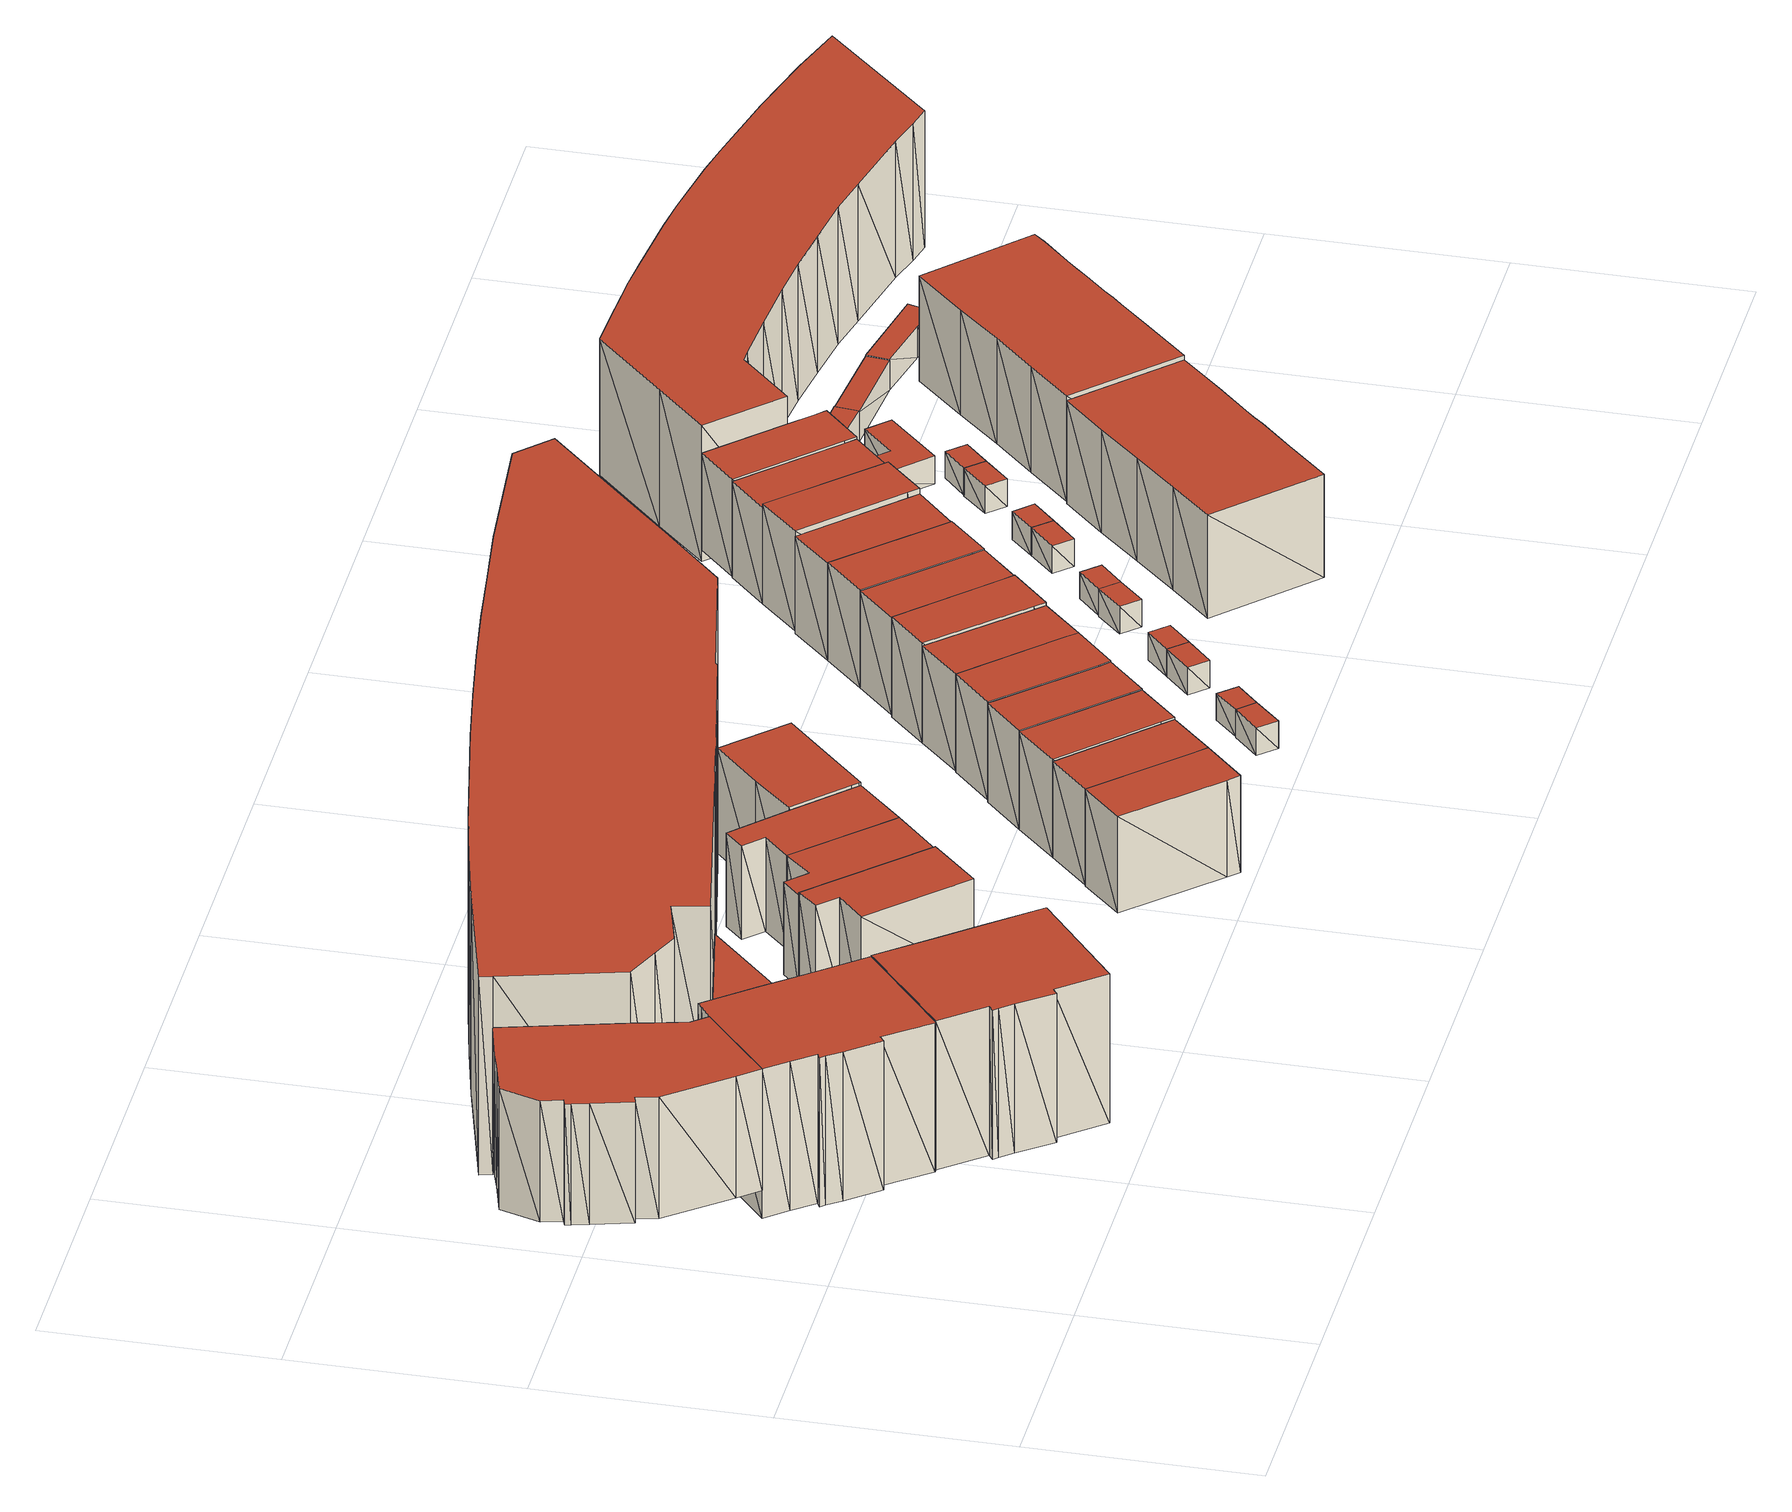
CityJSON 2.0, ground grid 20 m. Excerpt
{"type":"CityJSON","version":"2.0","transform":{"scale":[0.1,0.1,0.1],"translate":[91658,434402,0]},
"CityObjects":{
"building1":{"type":"Building","attributes":{"+height_valid":1,"+groundHeight":3.54,"measuredHeight":14.93,"+org_bicycle_parking_spaces":10,"+total_area":704,"+min_bicycle_parking_spaces":0,"yearOfConstruction":1982,"+residential_function":8,"+minbicycleparkingunits":21.6},"geometry":[{"type":"MultiSurface","lod":"1.2","boundaries":[[[0,1,2,3,4,5,6,7,8,9,10,11,12,13,14,15,16,17,18]],[[19,20,21,22,23,24,25,26,27,28,29,30,31,32,33,34,35,36,37]],[[0,20,19]],[[0,1,20]],[[1,21,20]],[[1,2,21]],[[2,22,21]],[[2,3,22]],[[3,23,22]],[[3,4,23]],[[4,24,23]],[[4,5,24]],[[5,25,24]],[[5,6,25]],[[6,26,25]],[[6,7,26]],[[7,27,26]],[[7,8,27]],[[8,28,27]],[[8,9,28]],[[9,29,28]],[[9,10,29]],[[10,30,29]],[[10,11,30]],[[11,31,30]],[[11,12,31]],[[12,32,31]],[[12,13,32]],[[13,33,32]],[[13,14,33]],[[14,34,33]],[[14,15,34]],[[15,35,34]],[[15,16,35]],[[16,36,35]],[[16,17,36]],[[17,37,36]],[[17,18,37]],[[18,19,37]],[[18,0,19]]],"semantics":{"surfaces":[{"type":"GroundSurface"},{"type":"RoofSurface"},{"type":"WallSurface"}],"values":[0,1,2,2,2,2,2,2,2,2,2,2,2,2,2,2,2,2,2,2,2,2,2,2,2,2,2,2,2,2,2,2,2,2,2,2,2,2,2,2]}}]},
"building2":{"type":"Building","attributes":{"+height_valid":1,"+groundHeight":0.93,"measuredHeight":14.94,"+org_bicycle_parking_spaces":4,"+total_area":564,"+min_bicycle_parking_spaces":0,"yearOfConstruction":1982,"+residential_function":8,"+minbicycleparkingunits":3.2},"geometry":[{"type":"MultiSurface","lod":"1.2","boundaries":[[[38,39,40,41,42,43,44,45,46,47,48,49,50,51,52,53]],[[54,55,56,57,58,59,60,61,62,63,64,23,22,65,66,67]],[[38,55,54]],[[38,39,55]],[[39,56,55]],[[39,40,56]],[[40,57,56]],[[40,41,57]],[[41,58,57]],[[41,42,58]],[[42,59,58]],[[42,43,59]],[[43,60,59]],[[43,44,60]],[[44,61,60]],[[44,45,61]],[[45,62,61]],[[45,46,62]],[[46,63,62]],[[46,47,63]],[[47,64,63]],[[47,48,64]],[[48,23,64]],[[48,49,23]],[[49,22,23]],[[49,50,22]],[[50,65,22]],[[50,51,65]],[[51,66,65]],[[51,52,66]],[[52,67,66]],[[52,53,67]],[[53,54,67]],[[53,38,54]]],"semantics":{"surfaces":[{"type":"GroundSurface"},{"type":"RoofSurface"},{"type":"WallSurface"}],"values":[0,1,2,2,2,2,2,2,2,2,2,2,2,2,2,2,2,2,2,2,2,2,2,2,2,2,2,2,2,2,2,2,2,2]}}]},
"building3":{"type":"Building","attributes":{"+height_valid":1,"+groundHeight":0.96,"measuredHeight":14.96,"+org_bicycle_parking_spaces":10,"+total_area":564,"+min_bicycle_parking_spaces":0,"yearOfConstruction":1982,"+residential_function":8,"+minbicycleparkingunits":3.2},"geometry":[{"type":"MultiSurface","lod":"1.2","boundaries":[[[68,69,70,71,72,73,74,75,76,77,78,79,80]],[[81,82,83,84,85,86,87,88,89,90,91,92,93]],[[68,82,81]],[[68,69,82]],[[69,83,82]],[[69,70,83]],[[70,84,83]],[[70,71,84]],[[71,85,84]],[[71,72,85]],[[72,86,85]],[[72,73,86]],[[73,87,86]],[[73,74,87]],[[74,88,87]],[[74,75,88]],[[75,89,88]],[[75,76,89]],[[76,90,89]],[[76,77,90]],[[77,91,90]],[[77,78,91]],[[78,92,91]],[[78,79,92]],[[79,93,92]],[[79,80,93]],[[80,81,93]],[[80,68,81]]],"semantics":{"surfaces":[{"type":"GroundSurface"},{"type":"RoofSurface"},{"type":"WallSurface"}],"values":[0,1,2,2,2,2,2,2,2,2,2,2,2,2,2,2,2,2,2,2,2,2,2,2,2,2,2,2]}}]},
"building4":{"type":"Building","attributes":{"+height_valid":1,"+groundHeight":0.9,"measuredHeight":5.6,"+org_bicycle_parking_spaces":10,"+total_area":0,"+min_bicycle_parking_spaces":0,"yearOfConstruction":2008,"+residential_function":0},"geometry":[{"type":"MultiSurface","lod":"1.2","boundaries":[[[94,95,96,97,98]],[[99,100,101,102,103]],[[94,100,99]],[[94,95,100]],[[95,101,100]],[[95,96,101]],[[96,102,101]],[[96,97,102]],[[97,103,102]],[[97,98,103]],[[98,99,103]],[[98,94,99]]],"semantics":{"surfaces":[{"type":"GroundSurface"},{"type":"RoofSurface"},{"type":"WallSurface"}],"values":[0,1,2,2,2,2,2,2,2,2,2,2]}}]},
"building5":{"type":"Building","attributes":{"+height_valid":1,"+groundHeight":2.75,"measuredHeight":11.85,"+org_bicycle_parking_spaces":9,"+total_area":115,"+min_bicycle_parking_spaces":0,"yearOfConstruction":2008,"+residential_function":1},"geometry":[{"type":"MultiSurface","lod":"1.2","boundaries":[[[104,105,106,107,108,109]],[[110,111,112,113,114,115]],[[104,111,110]],[[104,105,111]],[[105,112,111]],[[105,106,112]],[[106,113,112]],[[106,107,113]],[[107,114,113]],[[107,108,114]],[[108,115,114]],[[108,109,115]],[[109,110,115]],[[109,104,110]]],"semantics":{"surfaces":[{"type":"GroundSurface"},{"type":"RoofSurface"},{"type":"WallSurface"}],"values":[0,1,2,2,2,2,2,2,2,2,2,2,2,2]}}]},
"building6":{"type":"Building","attributes":{"+height_valid":1,"+groundHeight":2.87,"measuredHeight":11.57,"+org_bicycle_parking_spaces":9,"+total_area":106,"+min_bicycle_parking_spaces":0,"yearOfConstruction":2008,"+residential_function":1},"geometry":[{"type":"MultiSurface","lod":"1.2","boundaries":[[[116,117,118,119,120,121]],[[122,123,124,125,126,127]],[[116,123,122]],[[116,117,123]],[[117,124,123]],[[117,118,124]],[[118,125,124]],[[118,119,125]],[[119,126,125]],[[119,120,126]],[[120,127,126]],[[120,121,127]],[[121,122,127]],[[121,116,122]]],"semantics":{"surfaces":[{"type":"GroundSurface"},{"type":"RoofSurface"},{"type":"WallSurface"}],"values":[0,1,2,2,2,2,2,2,2,2,2,2,2,2]}}]},
"building7":{"type":"Building","attributes":{"+height_valid":1,"+groundHeight":2.76,"measuredHeight":11.57,"+org_bicycle_parking_spaces":7,"+total_area":106,"+min_bicycle_parking_spaces":0,"yearOfConstruction":2008,"+residential_function":1},"geometry":[{"type":"MultiSurface","lod":"1.2","boundaries":[[[128,129,130,131,132,133,134,135,136]],[[137,138,139,140,123,122,141,142,143]],[[128,138,137]],[[128,129,138]],[[129,139,138]],[[129,130,139]],[[130,140,139]],[[130,131,140]],[[131,123,140]],[[131,132,123]],[[132,122,123]],[[132,133,122]],[[133,141,122]],[[133,134,141]],[[134,142,141]],[[134,135,142]],[[135,143,142]],[[135,136,143]],[[136,137,143]],[[136,128,137]]],"semantics":{"surfaces":[{"type":"GroundSurface"},{"type":"RoofSurface"},{"type":"WallSurface"}],"values":[0,1,2,2,2,2,2,2,2,2,2,2,2,2,2,2,2,2,2,2]}}]},
"building8":{"type":"Building","attributes":{"+height_valid":1,"+groundHeight":1.06,"measuredHeight":19.67,"+org_bicycle_parking_spaces":7,"+total_area":3795,"+min_bicycle_parking_spaces":0,"yearOfConstruction":2008,"+residential_function":41,"+minbicycleparkingunits":168.2},"geometry":[{"type":"MultiSurface","lod":"1.2","boundaries":[[[144,145,146,147,148,149,150,151,152,153,154,155,156,157,158,159,160,161,162,163,164,165,166,167,168,169,170,171,172,173]],[[174,175,176,177,178,179,180,181,182,183,184,185,186,187,188,189,190,191,192,193,194,195,196,197,198,199,200,201,202,203]],[[144,175,174]],[[144,145,175]],[[145,176,175]],[[145,146,176]],[[146,177,176]],[[146,147,177]],[[147,178,177]],[[147,148,178]],[[148,179,178]],[[148,149,179]],[[149,180,179]],[[149,150,180]],[[150,181,180]],[[150,151,181]],[[151,182,181]],[[151,152,182]],[[152,183,182]],[[152,153,183]],[[153,184,183]],[[153,154,184]],[[154,185,184]],[[154,155,185]],[[155,186,185]],[[155,156,186]],[[156,187,186]],[[156,157,187]],[[157,188,187]],[[157,158,188]],[[158,189,188]],[[158,159,189]],[[159,190,189]],[[159,160,190]],[[160,191,190]],[[160,161,191]],[[161,192,191]],[[161,162,192]],[[162,193,192]],[[162,163,193]],[[163,194,193]],[[163,164,194]],[[164,195,194]],[[164,165,195]],[[165,196,195]],[[165,166,196]],[[166,197,196]],[[166,167,197]],[[167,198,197]],[[167,168,198]],[[168,199,198]],[[168,169,199]],[[169,200,199]],[[169,170,200]],[[170,201,200]],[[170,171,201]],[[171,202,201]],[[171,172,202]],[[172,203,202]],[[172,173,203]],[[173,174,203]],[[173,144,174]]],"semantics":{"surfaces":[{"type":"GroundSurface"},{"type":"RoofSurface"},{"type":"WallSurface"}],"values":[0,1,2,2,2,2,2,2,2,2,2,2,2,2,2,2,2,2,2,2,2,2,2,2,2,2,2,2,2,2,2,2,2,2,2,2,2,2,2,2,2,2,2,2,2,2,2,2,2,2,2,2,2,2,2,2,2,2,2,2,2,2]}}]},
"building9":{"type":"Building","attributes":{"+height_valid":1,"+groundHeight":2.16,"measuredHeight":11.34,"+org_bicycle_parking_spaces":9,"+total_area":167,"+min_bicycle_parking_spaces":0,"yearOfConstruction":1916,"+residential_function":1},"geometry":[{"type":"MultiSurface","lod":"1.2","boundaries":[[[204,205,206,207,208,209]],[[210,211,212,213,214,215]],[[204,211,210]],[[204,205,211]],[[205,212,211]],[[205,206,212]],[[206,213,212]],[[206,207,213]],[[207,214,213]],[[207,208,214]],[[208,215,214]],[[208,209,215]],[[209,210,215]],[[209,204,210]]],"semantics":{"surfaces":[{"type":"GroundSurface"},{"type":"RoofSurface"},{"type":"WallSurface"}],"values":[0,1,2,2,2,2,2,2,2,2,2,2,2,2]}}]},
"building10":{"type":"Building","attributes":{"+height_valid":1,"+groundHeight":2.02,"measuredHeight":11.88,"+org_bicycle_parking_spaces":0,"+total_area":1233,"+min_bicycle_parking_spaces":0,"yearOfConstruction":2008,"+residential_function":1,"+minbicycleparkingunits":10},"geometry":[{"type":"MultiSurface","lod":"1.2","boundaries":[[[216,217,218,219,220,221,222,223]],[[224,225,226,227,228,229,230,231]],[[216,225,224]],[[216,217,225]],[[217,226,225]],[[217,218,226]],[[218,227,226]],[[218,219,227]],[[219,228,227]],[[219,220,228]],[[220,229,228]],[[220,221,229]],[[221,230,229]],[[221,222,230]],[[222,231,230]],[[222,223,231]],[[223,224,231]],[[223,216,224]]],"semantics":{"surfaces":[{"type":"GroundSurface"},{"type":"RoofSurface"},{"type":"WallSurface"}],"values":[0,1,2,2,2,2,2,2,2,2,2,2,2,2,2,2,2,2]}}]},
"building11":{"type":"Building","attributes":{"+height_valid":1,"+groundHeight":2.26,"measuredHeight":11.34,"+org_bicycle_parking_spaces":2,"+total_area":167,"+min_bicycle_parking_spaces":0,"yearOfConstruction":1916,"+residential_function":1},"geometry":[{"type":"MultiSurface","lod":"1.2","boundaries":[[[232,233,234,235,236,237]],[[211,238,239,240,213,212]],[[232,238,211]],[[232,233,238]],[[233,239,238]],[[233,234,239]],[[234,240,239]],[[234,235,240]],[[235,213,240]],[[235,236,213]],[[236,212,213]],[[236,237,212]],[[237,211,212]],[[237,232,211]]],"semantics":{"surfaces":[{"type":"GroundSurface"},{"type":"RoofSurface"},{"type":"WallSurface"}],"values":[0,1,2,2,2,2,2,2,2,2,2,2,2,2]}}]},
"building12":{"type":"Building","attributes":{"+height_valid":1,"+groundHeight":2.33,"measuredHeight":11.54,"+org_bicycle_parking_spaces":4,"+total_area":181,"+min_bicycle_parking_spaces":0,"yearOfConstruction":1916,"+residential_function":1},"geometry":[{"type":"MultiSurface","lod":"1.2","boundaries":[[[233,241,242,243,235,234]],[[244,245,246,247,248,249]],[[233,245,244]],[[233,241,245]],[[241,246,245]],[[241,242,246]],[[242,247,246]],[[242,243,247]],[[243,248,247]],[[243,235,248]],[[235,249,248]],[[235,234,249]],[[234,244,249]],[[234,233,244]]],"semantics":{"surfaces":[{"type":"GroundSurface"},{"type":"RoofSurface"},{"type":"WallSurface"}],"values":[0,1,2,2,2,2,2,2,2,2,2,2,2,2]}}]},
"building13":{"type":"Building","attributes":{"+height_valid":1,"+groundHeight":2.33,"measuredHeight":11.6,"+org_bicycle_parking_spaces":3,"+total_area":181,"+min_bicycle_parking_spaces":0,"yearOfConstruction":1916,"+residential_function":1},"geometry":[{"type":"MultiSurface","lod":"1.2","boundaries":[[[241,250,251,252,243,242]],[[253,254,255,256,257,258]],[[241,254,253]],[[241,250,254]],[[250,255,254]],[[250,251,255]],[[251,256,255]],[[251,252,256]],[[252,257,256]],[[252,243,257]],[[243,258,257]],[[243,242,258]],[[242,253,258]],[[242,241,253]]],"semantics":{"surfaces":[{"type":"GroundSurface"},{"type":"RoofSurface"},{"type":"WallSurface"}],"values":[0,1,2,2,2,2,2,2,2,2,2,2,2,2]}}]},
"building14":{"type":"Building","attributes":{"+height_valid":1,"+groundHeight":1.01,"measuredHeight":1.47,"+org_bicycle_parking_spaces":8,"+total_area":0,"+min_bicycle_parking_spaces":0,"yearOfConstruction":1916,"+residential_function":0},"geometry":[{"type":"MultiSurface","lod":"1.2","boundaries":[[[259,260,261,262]],[[263,264,265,266]],[[259,264,263]],[[259,260,264]],[[260,265,264]],[[260,261,265]],[[261,266,265]],[[261,262,266]],[[262,263,266]],[[262,259,263]]],"semantics":{"surfaces":[{"type":"GroundSurface"},{"type":"RoofSurface"},{"type":"WallSurface"}],"values":[0,1,2,2,2,2,2,2,2,2]}}]},
"building15":{"type":"Building","attributes":{"+height_valid":1,"+groundHeight":2.49,"measuredHeight":11.7,"+org_bicycle_parking_spaces":7,"+total_area":126,"+min_bicycle_parking_spaces":0,"yearOfConstruction":1916,"+residential_function":1},"geometry":[{"type":"MultiSurface","lod":"1.2","boundaries":[[[267,268,269,270,271,272]],[[273,274,275,276,277,278]],[[267,274,273]],[[267,268,274]],[[268,275,274]],[[268,269,275]],[[269,276,275]],[[269,270,276]],[[270,277,276]],[[270,271,277]],[[271,278,277]],[[271,272,278]],[[272,273,278]],[[272,267,273]]],"semantics":{"surfaces":[{"type":"GroundSurface"},{"type":"RoofSurface"},{"type":"WallSurface"}],"values":[0,1,2,2,2,2,2,2,2,2,2,2,2,2]}}]},
"building16":{"type":"Building","attributes":{"+height_valid":1,"+groundHeight":1.15,"measuredHeight":3.69,"+org_bicycle_parking_spaces":10,"+total_area":0,"+min_bicycle_parking_spaces":0,"yearOfConstruction":1994,"+residential_function":0},"geometry":[{"type":"MultiSurface","lod":"1.2","boundaries":[[[279,280,281,282]],[[283,284,285,286]],[[279,284,283]],[[279,280,284]],[[280,285,284]],[[280,281,285]],[[281,286,285]],[[281,282,286]],[[282,283,286]],[[282,279,283]]],"semantics":{"surfaces":[{"type":"GroundSurface"},{"type":"RoofSurface"},{"type":"WallSurface"}],"values":[0,1,2,2,2,2,2,2,2,2]}}]},
"building17":{"type":"Building","attributes":{"+height_valid":1,"+groundHeight":2.58,"measuredHeight":11.73,"+org_bicycle_parking_spaces":9,"+total_area":126,"+min_bicycle_parking_spaces":0,"yearOfConstruction":1916,"+residential_function":1},"geometry":[{"type":"MultiSurface","lod":"1.2","boundaries":[[[287,288,289,290,291,292]],[[274,293,294,295,276,275]],[[287,293,274]],[[287,288,293]],[[288,294,293]],[[288,289,294]],[[289,295,294]],[[289,290,295]],[[290,276,295]],[[290,291,276]],[[291,275,276]],[[291,292,275]],[[292,274,275]],[[292,287,274]]],"semantics":{"surfaces":[{"type":"GroundSurface"},{"type":"RoofSurface"},{"type":"WallSurface"}],"values":[0,1,2,2,2,2,2,2,2,2,2,2,2,2]}}]},
"building18":{"type":"Building","attributes":{"+height_valid":1,"+groundHeight":1.19,"measuredHeight":3.71,"+org_bicycle_parking_spaces":2,"+total_area":0,"+min_bicycle_parking_spaces":0,"yearOfConstruction":1994,"+residential_function":0},"geometry":[{"type":"MultiSurface","lod":"1.2","boundaries":[[[296,297,298,299]],[[284,300,301,285]],[[296,300,284]],[[296,297,300]],[[297,301,300]],[[297,298,301]],[[298,285,301]],[[298,299,285]],[[299,284,285]],[[299,296,284]]],"semantics":{"surfaces":[{"type":"GroundSurface"},{"type":"RoofSurface"},{"type":"WallSurface"}],"values":[0,1,2,2,2,2,2,2,2,2]}}]},
"building19":{"type":"Building","attributes":{"+height_valid":1,"+groundHeight":2.58,"measuredHeight":12.01,"+org_bicycle_parking_spaces":9,"+total_area":179,"+min_bicycle_parking_spaces":0,"yearOfConstruction":1916,"+residential_function":1},"geometry":[{"type":"MultiSurface","lod":"1.2","boundaries":[[[302,303,304,290,289,288]],[[305,306,307,308,309,310]],[[302,306,305]],[[302,303,306]],[[303,307,306]],[[303,304,307]],[[304,308,307]],[[304,290,308]],[[290,309,308]],[[290,289,309]],[[289,310,309]],[[289,288,310]],[[288,305,310]],[[288,302,305]]],"semantics":{"surfaces":[{"type":"GroundSurface"},{"type":"RoofSurface"},{"type":"WallSurface"}],"values":[0,1,2,2,2,2,2,2,2,2,2,2,2,2]}}]},
"building20":{"type":"Building","attributes":{"+height_valid":1,"+groundHeight":2.76,"measuredHeight":11.87,"+org_bicycle_parking_spaces":2,"+total_area":181,"+min_bicycle_parking_spaces":0,"yearOfConstruction":1916,"+residential_function":1},"geometry":[{"type":"MultiSurface","lod":"1.2","boundaries":[[[311,312,313,314,315,316]],[[317,318,319,320,321,322]],[[311,318,317]],[[311,312,318]],[[312,319,318]],[[312,313,319]],[[313,320,319]],[[313,314,320]],[[314,321,320]],[[314,315,321]],[[315,322,321]],[[315,316,322]],[[316,317,322]],[[316,311,317]]],"semantics":{"surfaces":[{"type":"GroundSurface"},{"type":"RoofSurface"},{"type":"WallSurface"}],"values":[0,1,2,2,2,2,2,2,2,2,2,2,2,2]}}]},
"building21":{"type":"Building","attributes":{"+height_valid":1,"+groundHeight":1.28,"measuredHeight":3.88,"+org_bicycle_parking_spaces":4,"+total_area":0,"+min_bicycle_parking_spaces":0,"yearOfConstruction":1916,"+residential_function":0},"geometry":[{"type":"MultiSurface","lod":"1.2","boundaries":[[[323,324,325,326]],[[327,328,329,330]],[[323,328,327]],[[323,324,328]],[[324,329,328]],[[324,325,329]],[[325,330,329]],[[325,326,330]],[[326,327,330]],[[326,323,327]]],"semantics":{"surfaces":[{"type":"GroundSurface"},{"type":"RoofSurface"},{"type":"WallSurface"}],"values":[0,1,2,2,2,2,2,2,2,2]}}]},
"building22":{"type":"Building","attributes":{"+height_valid":1,"+groundHeight":1.32,"measuredHeight":3.87,"+org_bicycle_parking_spaces":10,"+total_area":0,"+min_bicycle_parking_spaces":0,"yearOfConstruction":1916,"+residential_function":0},"geometry":[{"type":"MultiSurface","lod":"1.2","boundaries":[[[324,331,332,325]],[[328,333,334,329]],[[324,333,328]],[[324,331,333]],[[331,334,333]],[[331,332,334]],[[332,329,334]],[[332,325,329]],[[325,328,329]],[[325,324,328]]],"semantics":{"surfaces":[{"type":"GroundSurface"},{"type":"RoofSurface"},{"type":"WallSurface"}],"values":[0,1,2,2,2,2,2,2,2,2]}}]},
"building23":{"type":"Building","attributes":{"+height_valid":1,"+groundHeight":2.85,"measuredHeight":12.01,"+org_bicycle_parking_spaces":1,"+total_area":167,"+min_bicycle_parking_spaces":0,"yearOfConstruction":1916,"+residential_function":1},"geometry":[{"type":"MultiSurface","lod":"1.2","boundaries":[[[312,335,336,337,314,313]],[[338,339,340,341,342,343]],[[312,339,338]],[[312,335,339]],[[335,340,339]],[[335,336,340]],[[336,341,340]],[[336,337,341]],[[337,342,341]],[[337,314,342]],[[314,343,342]],[[314,313,343]],[[313,338,343]],[[313,312,338]]],"semantics":{"surfaces":[{"type":"GroundSurface"},{"type":"RoofSurface"},{"type":"WallSurface"}],"values":[0,1,2,2,2,2,2,2,2,2,2,2,2,2]}}]},
"building24":{"type":"Building","attributes":{"+height_valid":1,"+groundHeight":2.85,"measuredHeight":11.9,"+org_bicycle_parking_spaces":5,"+total_area":168,"+min_bicycle_parking_spaces":0,"yearOfConstruction":1916,"+residential_function":1},"geometry":[{"type":"MultiSurface","lod":"1.2","boundaries":[[[335,344,345,346,337,336]],[[347,348,349,350,351,352]],[[335,348,347]],[[335,344,348]],[[344,349,348]],[[344,345,349]],[[345,350,349]],[[345,346,350]],[[346,351,350]],[[346,337,351]],[[337,352,351]],[[337,336,352]],[[336,347,352]],[[336,335,347]]],"semantics":{"surfaces":[{"type":"GroundSurface"},{"type":"RoofSurface"},{"type":"WallSurface"}],"values":[0,1,2,2,2,2,2,2,2,2,2,2,2,2]}}]},
"building25":{"type":"Building","attributes":{"+height_valid":1,"+groundHeight":1.42,"measuredHeight":4.02,"+org_bicycle_parking_spaces":1,"+total_area":0,"+min_bicycle_parking_spaces":0,"yearOfConstruction":1994,"+residential_function":0},"geometry":[{"type":"MultiSurface","lod":"1.2","boundaries":[[[353,354,355,356]],[[357,358,359,360]],[[353,358,357]],[[353,354,358]],[[354,359,358]],[[354,355,359]],[[355,360,359]],[[355,356,360]],[[356,357,360]],[[356,353,357]]],"semantics":{"surfaces":[{"type":"GroundSurface"},{"type":"RoofSurface"},{"type":"WallSurface"}],"values":[0,1,2,2,2,2,2,2,2,2]}}]},
"building26":{"type":"Building","attributes":{"+height_valid":1,"+groundHeight":1.47,"measuredHeight":4.02,"+org_bicycle_parking_spaces":8,"+total_area":0,"+min_bicycle_parking_spaces":0,"yearOfConstruction":1994,"+residential_function":0},"geometry":[{"type":"MultiSurface","lod":"1.2","boundaries":[[[361,362,363,364]],[[358,365,366,359]],[[361,365,358]],[[361,362,365]],[[362,366,365]],[[362,363,366]],[[363,359,366]],[[363,364,359]],[[364,358,359]],[[364,361,358]]],"semantics":{"surfaces":[{"type":"GroundSurface"},{"type":"RoofSurface"},{"type":"WallSurface"}],"values":[0,1,2,2,2,2,2,2,2,2]}}]},
"building27":{"type":"Building","attributes":{"+height_valid":1,"+groundHeight":2.95,"measuredHeight":12.37,"+org_bicycle_parking_spaces":10,"+total_area":293,"+min_bicycle_parking_spaces":0,"yearOfConstruction":1916,"+residential_function":3},"geometry":[{"type":"MultiSurface","lod":"1.2","boundaries":[[[367,368,369,370,371,372]],[[373,374,375,376,377,378]],[[367,374,373]],[[367,368,374]],[[368,375,374]],[[368,369,375]],[[369,376,375]],[[369,370,376]],[[370,377,376]],[[370,371,377]],[[371,378,377]],[[371,372,378]],[[372,373,378]],[[372,367,373]]],"semantics":{"surfaces":[{"type":"GroundSurface"},{"type":"RoofSurface"},{"type":"WallSurface"}],"values":[0,1,2,2,2,2,2,2,2,2,2,2,2,2]}}]},
"building28":{"type":"Building","attributes":{"+height_valid":1,"+groundHeight":2.99,"measuredHeight":12.03,"+org_bicycle_parking_spaces":5,"+total_area":158,"+min_bicycle_parking_spaces":0,"yearOfConstruction":1916,"+residential_function":1},"geometry":[{"type":"MultiSurface","lod":"1.2","boundaries":[[[368,379,380,381,370,369]],[[382,383,384,385,386,387]],[[368,383,382]],[[368,379,383]],[[379,384,383]],[[379,380,384]],[[380,385,384]],[[380,381,385]],[[381,386,385]],[[381,370,386]],[[370,387,386]],[[370,369,387]],[[369,382,387]],[[369,368,382]]],"semantics":{"surfaces":[{"type":"GroundSurface"},{"type":"RoofSurface"},{"type":"WallSurface"}],"values":[0,1,2,2,2,2,2,2,2,2,2,2,2,2]}}]},
"building29":{"type":"Building","attributes":{"+height_valid":1,"+groundHeight":1.55,"measuredHeight":4.18,"+org_bicycle_parking_spaces":10,"+total_area":0,"+min_bicycle_parking_spaces":0,"yearOfConstruction":1916,"+residential_function":0},"geometry":[{"type":"MultiSurface","lod":"1.2","boundaries":[[[388,389,390,391]],[[392,393,394,395]],[[388,393,392]],[[388,389,393]],[[389,394,393]],[[389,390,394]],[[390,395,394]],[[390,391,395]],[[391,392,395]],[[391,388,392]]],"semantics":{"surfaces":[{"type":"GroundSurface"},{"type":"RoofSurface"},{"type":"WallSurface"}],"values":[0,1,2,2,2,2,2,2,2,2]}}]},
"building30":{"type":"Building","attributes":{"+height_valid":1,"+groundHeight":3.06,"measuredHeight":12.15,"+org_bicycle_parking_spaces":2,"+total_area":181,"+min_bicycle_parking_spaces":0,"yearOfConstruction":1916,"+residential_function":1},"geometry":[{"type":"MultiSurface","lod":"1.2","boundaries":[[[396,397,398,399,400,401,402,403]],[[404,405,406,407,408,409,410,411]],[[396,405,404]],[[396,397,405]],[[397,406,405]],[[397,398,406]],[[398,407,406]],[[398,399,407]],[[399,408,407]],[[399,400,408]],[[400,409,408]],[[400,401,409]],[[401,410,409]],[[401,402,410]],[[402,411,410]],[[402,403,411]],[[403,404,411]],[[403,396,404]]],"semantics":{"surfaces":[{"type":"GroundSurface"},{"type":"RoofSurface"},{"type":"WallSurface"}],"values":[0,1,2,2,2,2,2,2,2,2,2,2,2,2,2,2,2,2]}}]},
"building31":{"type":"Building","attributes":{"+height_valid":1,"+groundHeight":1.59,"measuredHeight":11.32,"+org_bicycle_parking_spaces":1,"+total_area":552,"+min_bicycle_parking_spaces":0,"yearOfConstruction":1994,"+residential_function":6,"+minbicycleparkingunits":30},"geometry":[{"type":"MultiSurface","lod":"1.2","boundaries":[[[412,413,414,415,416,417,418,419,420,421,422,423]],[[424,425,426,427,428,429,430,431,432,433,434,435]],[[412,425,424]],[[412,413,425]],[[413,426,425]],[[413,414,426]],[[414,427,426]],[[414,415,427]],[[415,428,427]],[[415,416,428]],[[416,429,428]],[[416,417,429]],[[417,430,429]],[[417,418,430]],[[418,431,430]],[[418,419,431]],[[419,432,431]],[[419,420,432]],[[420,433,432]],[[420,421,433]],[[421,434,433]],[[421,422,434]],[[422,435,434]],[[422,423,435]],[[423,424,435]],[[423,412,424]]],"semantics":{"surfaces":[{"type":"GroundSurface"},{"type":"RoofSurface"},{"type":"WallSurface"}],"values":[0,1,2,2,2,2,2,2,2,2,2,2,2,2,2,2,2,2,2,2,2,2,2,2,2,2]}}]},
"building32":{"type":"Building","attributes":{"+height_valid":1,"+groundHeight":1.61,"measuredHeight":4.16,"+org_bicycle_parking_spaces":7,"+total_area":0,"+min_bicycle_parking_spaces":0,"yearOfConstruction":1916,"+residential_function":0},"geometry":[{"type":"MultiSurface","lod":"1.2","boundaries":[[[388,436,437,389]],[[392,438,439,393]],[[388,438,392]],[[388,436,438]],[[436,439,438]],[[436,437,439]],[[437,393,439]],[[437,389,393]],[[389,392,393]],[[389,388,392]]],"semantics":{"surfaces":[{"type":"GroundSurface"},{"type":"RoofSurface"},{"type":"WallSurface"}],"values":[0,1,2,2,2,2,2,2,2,2]}}]},
"building33":{"type":"Building","attributes":{"+height_valid":1,"+groundHeight":1.73,"measuredHeight":4.35,"+org_bicycle_parking_spaces":10,"+total_area":0,"+min_bicycle_parking_spaces":0,"yearOfConstruction":1994,"+residential_function":0},"geometry":[{"type":"MultiSurface","lod":"1.2","boundaries":[[[440,441,442,443]],[[444,445,446,447]],[[440,445,444]],[[440,441,445]],[[441,446,445]],[[441,442,446]],[[442,447,446]],[[442,443,447]],[[443,444,447]],[[443,440,444]]],"semantics":{"surfaces":[{"type":"GroundSurface"},{"type":"RoofSurface"},{"type":"WallSurface"}],"values":[0,1,2,2,2,2,2,2,2,2]}}]},
"building34":{"type":"Building","attributes":{"+height_valid":1,"+groundHeight":1.77,"measuredHeight":4.33,"+org_bicycle_parking_spaces":0,"+total_area":0,"+min_bicycle_parking_spaces":0,"yearOfConstruction":1994,"+residential_function":0},"geometry":[{"type":"MultiSurface","lod":"1.2","boundaries":[[[448,449,450,451]],[[444,452,453,445]],[[448,452,444]],[[448,449,452]],[[449,453,452]],[[449,450,453]],[[450,445,453]],[[450,451,445]],[[451,444,445]],[[451,448,444]]],"semantics":{"surfaces":[{"type":"GroundSurface"},{"type":"RoofSurface"},{"type":"WallSurface"}],"values":[0,1,2,2,2,2,2,2,2,2]}}]},
"building35":{"type":"Building","attributes":{"+height_valid":1,"+groundHeight":1.77,"measuredHeight":4.37,"+org_bicycle_parking_spaces":1,"+total_area":0,"+min_bicycle_parking_spaces":0,"yearOfConstruction":1994,"+residential_function":0},"geometry":[{"type":"MultiSurface","lod":"1.2","boundaries":[[[454,455,456,457,458,459]],[[460,461,462,463,464,465]],[[454,461,460]],[[454,455,461]],[[455,462,461]],[[455,456,462]],[[456,463,462]],[[456,457,463]],[[457,464,463]],[[457,458,464]],[[458,465,464]],[[458,459,465]],[[459,460,465]],[[459,454,460]]],"semantics":{"surfaces":[{"type":"GroundSurface"},{"type":"RoofSurface"},{"type":"WallSurface"}],"values":[0,1,2,2,2,2,2,2,2,2,2,2,2,2]}}]},
"building36":{"type":"Building","attributes":{"+height_valid":1,"+groundHeight":1.82,"measuredHeight":4.66,"+org_bicycle_parking_spaces":1,"+total_area":0,"+min_bicycle_parking_spaces":0,"yearOfConstruction":1994,"+residential_function":0},"geometry":[{"type":"MultiSurface","lod":"1.2","boundaries":[[[466,467,468,469]],[[470,471,472,473]],[[466,471,470]],[[466,467,471]],[[467,472,471]],[[467,468,472]],[[468,473,472]],[[468,469,473]],[[469,470,473]],[[469,466,470]]],"semantics":{"surfaces":[{"type":"GroundSurface"},{"type":"RoofSurface"},{"type":"WallSurface"}],"values":[0,1,2,2,2,2,2,2,2,2]}}]},
"building37":{"type":"Building","attributes":{"+height_valid":1,"+groundHeight":1.79,"measuredHeight":11.66,"+org_bicycle_parking_spaces":7,"+total_area":633,"+min_bicycle_parking_spaces":0,"yearOfConstruction":1994,"+residential_function":7,"+minbicycleparkingunits":30.4},"geometry":[{"type":"MultiSurface","lod":"1.2","boundaries":[[[474,475,476,477,478,479,480,481,482,483,484,485,486,487,488]],[[489,490,491,492,493,494,495,496,497,498,499,500,501,502,503]],[[474,490,489]],[[474,475,490]],[[475,491,490]],[[475,476,491]],[[476,492,491]],[[476,477,492]],[[477,493,492]],[[477,478,493]],[[478,494,493]],[[478,479,494]],[[479,495,494]],[[479,480,495]],[[480,496,495]],[[480,481,496]],[[481,497,496]],[[481,482,497]],[[482,498,497]],[[482,483,498]],[[483,499,498]],[[483,484,499]],[[484,500,499]],[[484,485,500]],[[485,501,500]],[[485,486,501]],[[486,502,501]],[[486,487,502]],[[487,503,502]],[[487,488,503]],[[488,489,503]],[[488,474,489]]],"semantics":{"surfaces":[{"type":"GroundSurface"},{"type":"RoofSurface"},{"type":"WallSurface"}],"values":[0,1,2,2,2,2,2,2,2,2,2,2,2,2,2,2,2,2,2,2,2,2,2,2,2,2,2,2,2,2,2,2]}}]},
"building38":{"type":"Building","attributes":{"+height_valid":1,"+groundHeight":1.82,"measuredHeight":4.65,"+org_bicycle_parking_spaces":8,"+total_area":0,"+min_bicycle_parking_spaces":0,"yearOfConstruction":1994,"+residential_function":0},"geometry":[{"type":"MultiSurface","lod":"1.2","boundaries":[[[467,504,505,468]],[[506,507,508,509]],[[467,507,506]],[[467,504,507]],[[504,508,507]],[[504,505,508]],[[505,509,508]],[[505,468,509]],[[468,506,509]],[[468,467,506]]],"semantics":{"surfaces":[{"type":"GroundSurface"},{"type":"RoofSurface"},{"type":"WallSurface"}],"values":[0,1,2,2,2,2,2,2,2,2]}}]},
"building39":{"type":"Building","attributes":{"+height_valid":1,"+groundHeight":2.04,"measuredHeight":14.8,"+org_bicycle_parking_spaces":0,"+total_area":2079,"+min_bicycle_parking_spaces":0,"yearOfConstruction":1994,"+residential_function":24,"+minbicycleparkingunits":70},"geometry":[{"type":"MultiSurface","lod":"1.2","boundaries":[[[510,511,512,513,514,515,516,517,518,519,520,521,522,523,524,525,526,527,528,529,530,531,532,533,534]],[[535,536,537,538,539,540,541,542,543,544,545,546,547,548,549,550,551,552,553,554,555,556,557,558,559]],[[510,536,535]],[[510,511,536]],[[511,537,536]],[[511,512,537]],[[512,538,537]],[[512,513,538]],[[513,539,538]],[[513,514,539]],[[514,540,539]],[[514,515,540]],[[515,541,540]],[[515,516,541]],[[516,542,541]],[[516,517,542]],[[517,543,542]],[[517,518,543]],[[518,544,543]],[[518,519,544]],[[519,545,544]],[[519,520,545]],[[520,546,545]],[[520,521,546]],[[521,547,546]],[[521,522,547]],[[522,548,547]],[[522,523,548]],[[523,549,548]],[[523,524,549]],[[524,550,549]],[[524,525,550]],[[525,551,550]],[[525,526,551]],[[526,552,551]],[[526,527,552]],[[527,553,552]],[[527,528,553]],[[528,554,553]],[[528,529,554]],[[529,555,554]],[[529,530,555]],[[530,556,555]],[[530,531,556]],[[531,557,556]],[[531,532,557]],[[532,558,557]],[[532,533,558]],[[533,559,558]],[[533,534,559]],[[534,535,559]],[[534,510,535]]],"semantics":{"surfaces":[{"type":"GroundSurface"},{"type":"RoofSurface"},{"type":"WallSurface"}],"values":[0,1,2,2,2,2,2,2,2,2,2,2,2,2,2,2,2,2,2,2,2,2,2,2,2,2,2,2,2,2,2,2,2,2,2,2,2,2,2,2,2,2,2,2,2,2,2,2,2,2,2,2]}}]},
"building40":{"type":"Building","attributes":{"+height_valid":1,"+groundHeight":1.8,"measuredHeight":4.68,"+org_bicycle_parking_spaces":5,"+total_area":0,"+min_bicycle_parking_spaces":0,"yearOfConstruction":1994,"+residential_function":0},"geometry":[{"type":"MultiSurface","lod":"1.2","boundaries":[[[504,560,561,562,563,505]],[[564,565,566,567,568,569]],[[504,565,564]],[[504,560,565]],[[560,566,565]],[[560,561,566]],[[561,567,566]],[[561,562,567]],[[562,568,567]],[[562,563,568]],[[563,569,568]],[[563,505,569]],[[505,564,569]],[[505,504,564]]],"semantics":{"surfaces":[{"type":"GroundSurface"},{"type":"RoofSurface"},{"type":"WallSurface"}],"values":[0,1,2,2,2,2,2,2,2,2,2,2,2,2]}}]}
},
"vertices":[
[132,390,35],[139,362,35],[144,344,35],[155,331,35],[88,273,35],[73,291,35],[30,344,35],[25,363,35],[19,361,35],[9,396,35],[5,410,35],[4,415,35],[9,417,35],[4,435,35],[15,471,35],[48,480,35],[63,485,35],[101,495,35],[102,495,35],[132,390,149],[139,362,149],[144,344,149],[155,331,149],[88,273,149],[73,291,149],[30,344,149],[25,363,149],[19,361,149],[9,396,149],[5,410,149],[4,415,149],[9,417,149],[4,435,149],[15,471,149],[48,480,149],[63,485,149],[101,495,149],[102,495,149],
[237,265,9],[270,225,9],[186,154,9],[185,154,9],[155,192,9],[150,188,9],[127,216,9],[118,228,9],[114,232,9],[119,235,9],[104,254,9],[88,273,9],[155,331,9],[167,340,9],[172,344,9],[207,302,9],[237,265,149],[270,225,149],[186,154,149],[185,154,149],[155,192,149],[150,188,149],[127,216,149],[118,228,149],[114,232,149],[119,235,149],[104,254,149],[167,340,149],[172,344,149],[207,302,149],
[334,147,10],[369,105,10],[369,104,10],[284,34,10],[252,73,10],[247,69,10],[224,98,10],[215,109,10],[211,113,10],[216,117,10],[186,154,10],[270,225,10],[304,183,10],[334,147,150],[369,105,150],[369,104,150],[284,34,150],[252,73,150],[247,69,150],[224,98,150],[215,109,150],[211,113,150],[216,117,150],[186,154,150],[270,225,150],[304,183,150],
[325,293,9],[292,333,9],[251,312,9],[242,349,9],[419,385,9],[325,293,56],[292,333,56],[251,312,56],[242,349,56],[419,385,56],
[398,312,28],[488,221,28],[448,181,28],[373,256,28],[398,279,28],[382,295,28],[398,312,118],[488,221,118],[448,181,118],[373,256,118],[398,279,118],[382,295,118],
[453,334,29],[527,259,29],[488,221,29],[398,312,29],[414,328,29],[431,311,29],[453,334,116],[527,259,116],[488,221,116],[398,312,116],[414,328,116],[431,311,116],
[518,347,28],[561,305,28],[566,300,28],[567,299,28],[527,259,28],[453,334,28],[475,356,28],[459,372,28],[475,388,28],[518,347,116],[561,305,116],[566,300,116],[567,299,116],[475,356,116],[459,372,116],[475,388,116],
[776,505,11],[718,449,11],[594,423,11],[592,421,11],[525,407,11],[487,399,11],[474,396,11],[468,395,11],[437,389,11],[419,385,11],[242,349,11],[234,380,11],[188,367,11],[164,377,11],[132,390,11],[102,495,11],[99,506,11],[215,538,11],[272,552,11],[330,566,11],[388,578,11],[446,590,11],[505,601,11],[563,611,11],[621,620,11],[680,628,11],[739,636,11],[863,648,11],[892,620,11],[806,535,11],[776,505,197],[718,449,197],[594,423,197],[592,421,197],[525,407,197],[487,399,197],[474,396,197],[468,395,197],[437,389,197],[419,385,197],[242,349,197],[234,380,197],[188,367,197],[164,377,197],[132,390,197],[102,495,197],[99,506,197],[215,538,197],[272,552,197],[330,566,197],[388,578,197],[446,590,197],[505,601,197],[563,611,197],[621,620,197],[680,628,197],[739,636,197],[863,648,197],[892,620,197],[806,535,197],
[571,91,22],[605,125,22],[677,52,22],[686,43,22],[651,9,22],[642,18,22],[571,91,113],[605,125,113],[677,52,113],[686,43,113],[651,9,113],[642,18,113],
[518,347,20],[551,381,20],[592,421,20],[641,372,20],[599,331,20],[567,299,20],[566,300,20],[561,305,20],[518,347,119],[551,381,119],[592,421,119],[641,372,119],[599,331,119],[567,299,119],[566,300,119],[561,305,119],
[605,125,23],[639,159,23],[712,87,23],[721,78,23],[686,43,23],[677,52,23],[639,159,113],[712,87,113],[721,78,113],
[674,194,23],[747,120,23],[755,112,23],[639,159,115],[674,194,115],[747,120,115],[755,112,115],[721,78,115],[712,87,115],
[708,227,23],[780,153,23],[789,145,23],[674,194,116],[708,227,116],[780,153,116],[789,145,116],[755,112,116],[747,120,116],
[789,86,10],[805,68,10],[793,57,10],[777,75,10],[789,86,15],[805,68,15],[793,57,15],[777,75,15],
[708,227,25],[743,261,25],[816,188,25],[824,179,25],[789,145,25],[780,153,25],[708,227,117],[743,261,117],[816,188,117],[824,179,117],[789,145,117],[780,153,117],
[840,38,11],[863,60,11],[877,46,11],[854,23,11],[840,38,37],[863,60,37],[877,46,37],[854,23,37],
[743,261,26],[778,296,26],[850,221,26],[858,213,26],[824,179,26],[816,188,26],[778,296,117],[850,221,117],[858,213,117],
[863,60,12],[883,80,12],[897,65,12],[877,46,12],[883,80,37],[897,65,37],
[810,328,26],[884,254,26],[892,246,26],[810,328,120],[884,254,120],[892,246,120],[858,213,120],[850,221,120],[778,296,120],
[810,328,28],[844,361,28],[917,286,28],[925,278,28],[892,246,28],[884,254,28],[810,328,119],[844,361,119],[917,286,119],[925,278,119],[892,246,119],[884,254,119],
[913,110,13],[936,132,13],[950,117,13],[927,95,13],[913,110,39],[936,132,39],[950,117,39],[927,95,39],
[957,152,13],[971,137,13],[957,152,39],[971,137,39],
[878,395,28],[951,320,28],[959,312,28],[844,361,120],[878,395,120],[951,320,120],[959,312,120],[925,278,120],[917,286,120],
[912,429,28],[987,354,28],[995,346,28],[878,395,119],[912,429,119],[987,354,119],[995,346,119],[959,312,119],[951,320,119],
[988,182,14],[1010,204,14],[1024,189,14],[1002,167,14],[988,182,40],[1010,204,40],[1024,189,40],[1002,167,40],
[1010,204,15],[1031,224,15],[1045,209,15],[1024,189,15],[1031,224,40],[1045,209,40],
[912,429,30],[946,463,30],[1020,387,30],[1028,379,30],[995,346,30],[987,354,30],[912,429,124],[946,463,124],[1020,387,124],[1028,379,124],[995,346,124],[987,354,124],
[979,495,30],[1054,420,30],[1062,412,30],[946,463,120],[979,495,120],[1054,420,120],[1062,412,120],[1028,379,120],[1020,387,120],
[1084,275,16],[1098,260,16],[1075,238,16],[1061,253,16],[1084,275,42],[1098,260,42],[1075,238,42],[1061,253,42],
[979,495,31],[1012,527,31],[1069,470,31],[1087,452,31],[1094,445,31],[1095,444,31],[1062,412,31],[1054,420,31],[979,495,122],[1012,527,122],[1069,470,122],[1087,452,122],[1094,445,122],[1095,444,122],[1062,412,122],[1054,420,122],
[1129,228,16],[1165,264,16],[1244,186,16],[1209,150,16],[1181,122,16],[1173,114,16],[1165,105,16],[1137,77,16],[1102,41,16],[1023,118,16],[1058,154,16],[1094,191,16],[1129,228,113],[1165,264,113],[1244,186,113],[1209,150,113],[1181,122,113],[1173,114,113],[1165,105,113],[1137,77,113],[1102,41,113],[1023,118,113],[1058,154,113],[1094,191,113],
[1104,295,16],[1119,280,16],[1104,295,42],[1119,280,42],
[1157,346,17],[1171,331,17],[1149,309,17],[1135,324,17],[1157,346,43],[1171,331,43],[1149,309,43],[1135,324,43],
[1157,346,18],[1178,366,18],[1192,351,18],[1171,331,18],[1178,366,43],[1192,351,43],
[1116,424,18],[1134,442,18],[1168,408,18],[1195,435,18],[1213,417,18],[1168,372,18],[1116,424,44],[1134,442,44],[1168,408,44],[1195,435,44],[1213,417,44],[1168,372,44],
[1118,473,18],[1218,465,18],[1216,444,18],[1115,456,18],[1118,473,47],[1218,465,47],[1216,444,47],[1115,456,47],
[1237,337,18],[1272,374,18],[1314,417,18],[1394,341,18],[1385,331,18],[1361,307,18],[1351,297,18],[1342,287,18],[1324,269,18],[1316,260,18],[1308,252,18],[1280,223,18],[1244,186,18],[1165,264,18],[1201,301,18],[1237,337,117],[1272,374,117],[1314,417,117],[1394,341,117],[1385,331,117],[1361,307,117],[1351,297,117],[1342,287,117],[1324,269,117],[1316,260,117],[1308,252,117],[1280,223,117],[1244,186,117],[1165,264,117],[1201,301,117],
[1298,457,18],[1296,437,18],[1218,465,46],[1298,457,46],[1296,437,46],[1216,444,46],
[1145,633,20],[1206,630,20],[1236,627,20],[1295,621,20],[1326,617,20],[1384,607,20],[1413,601,20],[1486,584,20],[1549,567,20],[1599,551,20],[1506,455,20],[1485,460,20],[1457,468,20],[1388,483,20],[1351,491,20],[1306,498,20],[1262,504,20],[1222,508,20],[1172,512,20],[1125,515,20],[1114,515,20],[1069,470,20],[1012,527,20],[1056,571,20],[1120,634,20],[1145,633,148],[1206,630,148],[1236,627,148],[1295,621,148],[1326,617,148],[1384,607,148],[1413,601,148],[1486,584,148],[1549,567,148],[1599,551,148],[1506,455,148],[1485,460,148],[1457,468,148],[1388,483,148],[1351,491,148],[1306,498,148],[1262,504,148],[1222,508,148],[1172,512,148],[1125,515,148],[1114,515,148],[1069,470,148],[1012,527,148],[1056,571,148],[1120,634,148],
[1379,441,18],[1374,421,18],[1365,422,18],[1348,426,18],[1298,457,47],[1379,441,47],[1374,421,47],[1365,422,47],[1348,426,47],[1296,437,47]
]}
